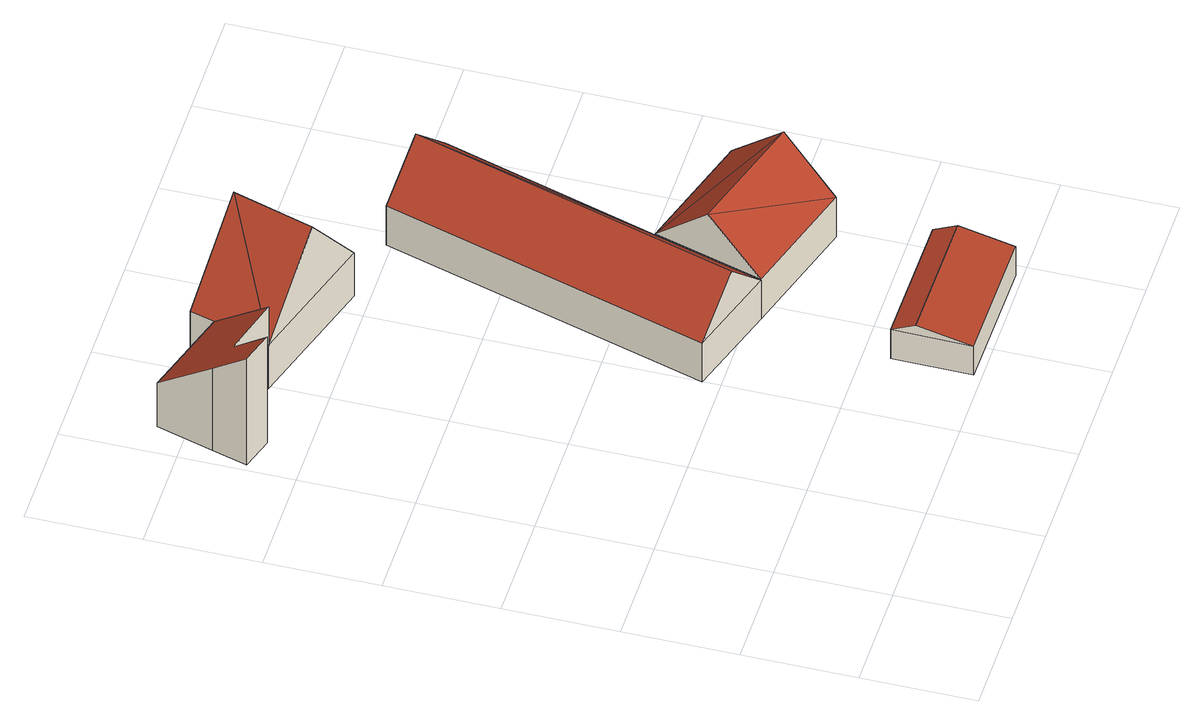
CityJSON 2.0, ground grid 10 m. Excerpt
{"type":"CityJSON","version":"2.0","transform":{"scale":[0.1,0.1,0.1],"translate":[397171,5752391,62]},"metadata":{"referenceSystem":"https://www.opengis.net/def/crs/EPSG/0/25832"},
"CityObjects":{
"building1":{"type":"Building","attributes":{"Gemeindeschluessel":"05558044","Geometrietyp2DReferenz":"3000","function":"31001_1000"},"address":[{"country":"Germany","locality":"Senden","thoroughfareNumber":"8","thoroughfareName":"Brock"}],"children":["building1-1","building1-2"]},
"building1-1":{"type":"BuildingPart","attributes":{"roofType":"3100","measuredHeight":12.89},"parents":["building1"],"geometry":[{"type":"Solid","lod":"2","boundaries":[[[[0,1,2,3]],[[4,5,6,7]],[[8,9,5,4]],[[3,2,9,8]],[[10,11,8]],[[3,8,11]],[[4,7,0,10]],[[11,10,0]],[[10,8,4]],[[11,0,3]],[[1,6,5,9,2]],[[1,0,7,6]]]],"semantics":{"surfaces":[{"type":"WallSurface"},{"type":"RoofSurface"},{"type":"GroundSurface"},{"type":"ClosureSurface"}],"values":[[0,0,0,0,1,1,1,1,0,0,2,3]]}}]},
"building1-2":{"type":"BuildingPart","attributes":{"roofType":"2100","measuredHeight":11.79},"parents":["building1"],"geometry":[{"type":"Solid","lod":"2","boundaries":[[[[12,13,1,0,14]],[[15,16,13,12]],[[17,18,16,15]],[[19,20,18,17]],[[21,22,20,19]],[[7,6,22,21]],[[21,19,17,15,12,14,7]],[[13,16,18,20,22,6,1]],[[7,14,0]],[[6,7,0,1]]]],"semantics":{"surfaces":[{"type":"WallSurface"},{"type":"RoofSurface"},{"type":"GroundSurface"},{"type":"ClosureSurface"}],"values":[[0,0,0,0,0,0,1,2,0,3]]}}]},
"building2":{"type":"Building","attributes":{"Gemeindeschluessel":"05558044","Geometrietyp2DReferenz":"3000","function":"51009_1610","roofType":"3100","measuredHeight":4.28},"geometry":[{"type":"Solid","lod":"2","boundaries":[[[[23,24,25,26]],[[27,28,24,23]],[[29,30,28,27]],[[26,25,30,29]],[[23,31,27]],[[29,32,26]],[[26,32,31,23]],[[27,31,32,29]],[[24,28,30,25]]]],"semantics":{"surfaces":[{"type":"WallSurface"},{"type":"RoofSurface"},{"type":"GroundSurface"}],"values":[[0,0,0,0,0,0,1,1,2]]}}]},
"building3":{"type":"Building","attributes":{"Gemeindeschluessel":"05558044","Geometrietyp2DReferenz":"3000","function":"31001_2700","roofType":"5000","measuredHeight":8.76},"geometry":[{"type":"Solid","lod":"2","boundaries":[[[[33,34,35,36]],[[37,38,34,33]],[[39,40,38,37]],[[41,42,40,39]],[[36,35,42,41]],[[43,33,36,44]],[[39,37,43]],[[41,39,43]],[[43,44,41]],[[33,43,37]],[[41,44,36]],[[34,38,40,42,35]]]],"semantics":{"surfaces":[{"type":"WallSurface"},{"type":"RoofSurface"},{"type":"GroundSurface"}],"values":[[0,0,0,0,0,1,1,1,1,0,0,2]]}}]},
"building4":{"type":"Building","attributes":{"Gemeindeschluessel":"05558044","Geometrietyp2DReferenz":"3000","function":"31001_2700","roofType":"3100","measuredHeight":9.09},"geometry":[{"type":"Solid","lod":"2","boundaries":[[[[45,42,46,47]],[[48,40,42,45]],[[49,50,47]],[[45,51,48]],[[50,49,48]],[[48,51,50]],[[47,50,51]],[[51,45,47]],[[52,46,42,40]],[[49,52,40,48]],[[47,46,52,49]]]],"semantics":{"surfaces":[{"type":"WallSurface"},{"type":"RoofSurface"},{"type":"GroundSurface"}],"values":[[0,0,0,0,1,1,1,1,2,0,0]]}}]}
},
"vertices":[
[93,549,56],[93,549,8],[216,512,8],[216,512,56],[114,621,56],[114,621,8],[108,599,8],[108,599,56],[238,584,56],[238,584,8],[176,602,137],[154,530,137],
[40,564,99],[40,564,8],[93,549,99],[31,533,126],[31,533,8],[2,542,126],[2,542,8],[11,573,99],[11,573,8],[26,624,56],[26,624,8],
[389,76,36],[389,76,4],[267,77,4],[267,77,36],[388,6,36],[388,6,4],[266,7,36],[266,7,4],[389,55,46],[267,56,46],
[286,505,46],[286,505,3],[200,216,3],[200,216,46],[370,479,46],[370,479,3],[312,287,46],[312,287,3],[284,190,46],[284,190,3],[328,492,91],[242,203,91],
[284,190,47],[393,158,3],[393,158,47],[312,287,47],[423,254,47],[408,206,94],[298,239,94],[423,254,3]
]}
